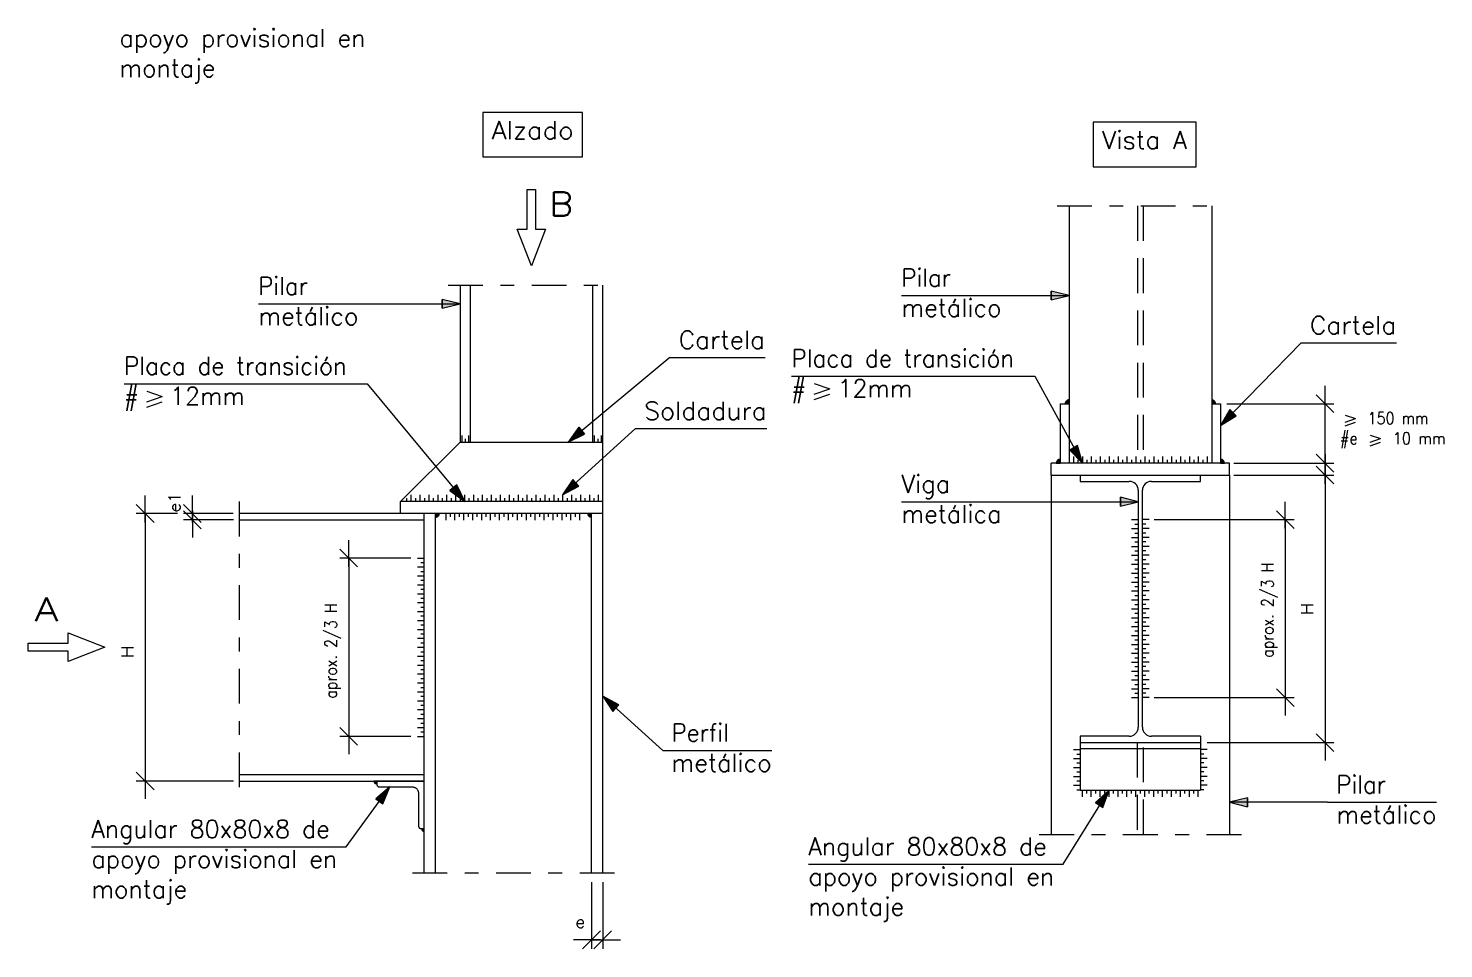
# Model space of a CAD drawing. Header units: inches. Extents: x 72863 to 72995, y 49095 to 49225.
# Drawn here: x 72877.95 to 72888.11, y 49110.22 to 49116.83 of the extents above; entities that cross this region are included whole.
import ezdxf
from ezdxf.enums import TextEntityAlignment as Align

# ---------------------------------------------------------------- set-up
doc = ezdxf.new("R2010")
doc.units = ezdxf.units.IN
doc.linetypes.add('DASHDOT', pattern=[0.5, 0.25, -0.125, 0, -0.125])
doc.linetypes.add('DASHED', pattern=[0.375, 0.25, -0.125])
for name, color, linetype, lineweight in [('0-CYPE0', 1, 'Continuous', 9), ('0-CYPE1', 2, 'Continuous', 9), ('0-CYPE2', 4, 'Continuous', 9)]:
    doc.layers.add(name, color=color, linetype=linetype, lineweight=lineweight)
doc.styles.add('CYPETXT', font='romans__.ttf', dxfattribs={"height": 0.2})

msp = doc.modelspace()

# ---------------------------------------------------------------- hatches: boundary and pattern name
at = {"layer": '0-CYPE1'}
h = msp.add_hatch(color=256, dxfattribs=at)
edge = h.paths.add_edge_path()
edge.add_line((72885.4201, 49114.1345), (72885.4201, 49114.1615))
edge.add_arc((72885.4201, 49114.1345), 0.027, 89.99996, 180.00004)
edge.add_line((72885.3931, 49114.1345), (72885.4201, 49114.1345))
h = msp.add_hatch(color=256, dxfattribs=at)
edge = h.paths.add_edge_path()
edge.add_line((72886.4441, 49114.1345), (72886.4711, 49114.1345))
edge.add_arc((72886.4441, 49114.1345), 0.027, 359.99996, 450.00004)
edge.add_line((72886.4441, 49114.1615), (72886.4441, 49114.1345))
h = msp.add_hatch(color=256, dxfattribs=at)
edge = h.paths.add_edge_path()
edge.add_line((72885.3561, 49113.7079), (72885.3561, 49113.7349))
edge.add_arc((72885.3561, 49113.7079), 0.027, 89.99996, 180.00004)
edge.add_line((72885.3291, 49113.7079), (72885.3561, 49113.7079))
h = msp.add_hatch(color=256, dxfattribs=at)
edge = h.paths.add_edge_path()
edge.add_line((72886.5081, 49113.7079), (72886.5351, 49113.7079))
edge.add_arc((72886.5081, 49113.7079), 0.027, 359.99996, 450.00004)
edge.add_line((72886.5081, 49113.7349), (72886.5081, 49113.7079))
h = msp.add_hatch(color=256, dxfattribs=at)
edge = h.paths.add_edge_path()
edge.add_line((72880.8751, 49113.347), (72880.8751, 49113.32))
edge.add_arc((72880.8751, 49113.347), 0.027, 270.00448, 360.00457)
edge.add_line((72880.9021, 49113.347), (72880.8751, 49113.347))
h = msp.add_hatch(color=256, dxfattribs=at)
edge = h.paths.add_edge_path()
edge.add_line((72881.993, 49113.347), (72881.966, 49113.347))
edge.add_arc((72881.993, 49113.347), 0.027, 179.99996, 270.00004)
edge.add_line((72881.993, 49113.32), (72881.993, 49113.347))
h = msp.add_hatch(color=256, dxfattribs=at)
edge = h.paths.add_edge_path()
edge.add_line((72880.4509, 49111.427), (72880.432, 49111.427))
edge.add_arc((72880.4509, 49111.427), 0.0189, 180.00641, 270.0065)
edge.add_line((72880.4509, 49111.4081), (72880.4509, 49111.427))
h = msp.add_hatch(color=256, dxfattribs=at)
edge = h.paths.add_edge_path()
edge.add_line((72880.794, 49111.0835), (72880.7751, 49111.0835))
edge.add_arc((72880.794, 49111.0835), 0.0189, 179.99996, 270.00004)
edge.add_line((72880.794, 49111.0646), (72880.794, 49111.0835))
at = {"layer": '0-CYPE2'}
for points in [[(72885.2921, 49114.8786), (72885.4201, 49114.9106), (72885.2921, 49114.9426)], [(72880.922, 49114.8189), (72881.05, 49114.8509), (72880.922, 49114.8829)], [(72886.5745, 49114.0917), (72886.5081, 49113.9776), (72886.6204, 49114.047)], [(72881.9034, 49113.9654), (72881.8254, 49113.859), (72881.9443, 49113.9161)], [(72885.426, 49113.8016), (72885.5162, 49113.7079), (72885.4816, 49113.8332)], [(72881.8594, 49113.5901), (72881.7862, 49113.4803), (72881.9024, 49113.5428)], [(72880.9779, 49113.5106), (72881.0841, 49113.4323), (72881.0272, 49113.5513)], [(72885.789, 49113.3993), (72885.917, 49113.4313), (72885.789, 49113.4633)], [(72882.1903, 49111.9742), (72882.074, 49112.0366), (72882.1473, 49111.9268)], [(72880.4967, 49111.2622), (72880.5466, 49111.3843), (72880.4451, 49111.3)], [(72885.6638, 49111.2369), (72885.7081, 49111.3612), (72885.6106, 49111.2724)], [(72886.7001, 49111.3061), (72886.5721, 49111.2741), (72886.7001, 49111.2421)]]:
    msp.add_hatch(color=256, dxfattribs=at).paths.add_polyline_path(points)

# ---------------------------------------------------------------- linework, layer by layer
at = {"layer": '0-CYPE0', "linetype": 'DASHED'}
for p, q in [((72885.9108, 49115.5536), (72885.9108, 49113.7079)), ((72885.9535, 49115.5536), (72885.9535, 49113.7079)), ((72885.9087, 49111.7025), (72885.9087, 49111.0431)), ((72885.9556, 49111.0431), (72885.9556, 49111.7025))]:
    msp.add_line(p, q, dxfattribs=at)
at = {"layer": '0-CYPE1', "linetype": 'DASHDOT'}
for p, q in [((72885.3348, 49115.5536), (72886.5295, 49115.5536)), ((72880.9647, 49114.9856), (72882.1594, 49114.9856)), ((72879.4661, 49113.4323), (72879.4661, 49111.3416)), ((72885.2068, 49111.0431), (72886.6575, 49111.0431)), ((72880.7087, 49110.7675), (72882.1594, 49110.7675))]:
    msp.add_line(p, q, dxfattribs=at)
at = {"layer": '0-CYPE1'}
for p, q in [((72884.2177, 49114.9106), (72884.9998, 49114.9106)), ((72884.9998, 49114.9106), (72885.4201, 49114.9106)), ((72879.6028, 49114.8509), (72880.3849, 49114.8509)), ((72880.3849, 49114.8509), (72881.05, 49114.8509)), ((72887.085, 49114.5699), (72886.5081, 49113.9776)), ((72887.085, 49114.5699), (72887.7692, 49114.5699)), ((72882.5552, 49114.465), (72881.8254, 49113.859)), ((72882.5552, 49114.465), (72883.2393, 49114.465)), ((72883.4286, 49114.3321), (72885.1746, 49114.3321)), ((72885.1746, 49114.3321), (72885.5162, 49113.7079)), ((72878.639, 49114.2777), (72880.3849, 49114.2777)), ((72878.8022, 49114.2249), (72878.9135, 49114.1865)), ((72878.8022, 49114.1481), (72878.9135, 49114.1865)), ((72880.3849, 49114.2777), (72881.0841, 49113.4323)), ((72883.5918, 49114.2793), (72883.7032, 49114.2409)), ((72883.5918, 49114.2025), (72883.7032, 49114.2409)), ((72883.5918, 49114.1641), (72883.7032, 49114.2025)), ((72887.1935, 49114.1985), (72887.3215, 49114.0705)), ((72887.2575, 49114.0705), (72887.2575, 49114.2625)), ((72878.8022, 49114.1097), (72878.9135, 49114.1481)), ((72885.3931, 49114.1345), (72885.4201, 49114.1345)), ((72885.4201, 49114.1345), (72885.4201, 49114.1615)), ((72886.4441, 49114.1615), (72886.4441, 49114.1345)), ((72886.4441, 49114.1345), (72886.4711, 49114.1345)), ((72886.5527, 49114.1345), (72887.3215, 49114.1345)), ((72887.2575, 49113.7079), (72887.2575, 49114.1345)), ((72887.4013, 49114.0532), (72887.4755, 49114.0276)), ((72887.4013, 49114.002), (72887.4755, 49114.0276)), ((72887.4013, 49113.9764), (72887.4755, 49114.002)), ((72881.0623, 49113.907), (72881.0623, 49113.859)), ((72881.0864, 49113.883), (72881.0864, 49113.859)), ((72881.1106, 49113.907), (72881.1106, 49113.859)), ((72882.3082, 49113.9552), (72881.7862, 49113.4803)), ((72882.0138, 49113.907), (72882.0138, 49113.859)), ((72882.0379, 49113.883), (72882.0379, 49113.859)), ((72882.062, 49113.907), (72882.062, 49113.859)), ((72882.3082, 49113.9552), (72883.2516, 49113.9552)), ((72887.5805, 49113.9092), (72887.6547, 49113.8836)), ((72887.5805, 49113.858), (72887.6547, 49113.8836)), ((72887.5805, 49113.8324), (72887.6547, 49113.858)), ((72885.3291, 49113.7079), (72885.3561, 49113.7079)), ((72885.3561, 49113.7079), (72885.3561, 49113.7349)), ((72885.4521, 49113.7559), (72885.4521, 49113.7079)), ((72885.4841, 49113.7319), (72885.4841, 49113.7079)), ((72885.5161, 49113.7559), (72885.5161, 49113.7079)), ((72885.5481, 49113.7319), (72885.5481, 49113.7079)), ((72885.5801, 49113.7559), (72885.5801, 49113.7079)), ((72885.6121, 49113.7319), (72885.6121, 49113.7079)), ((72885.6441, 49113.7559), (72885.6441, 49113.7079)), ((72885.6761, 49113.7319), (72885.6761, 49113.7079)), ((72885.7081, 49113.7559), (72885.7081, 49113.7079)), ((72885.7401, 49113.7319), (72885.7401, 49113.7079)), ((72885.7721, 49113.7559), (72885.7721, 49113.7079)), ((72885.8041, 49113.7319), (72885.8041, 49113.7079)), ((72885.8361, 49113.7559), (72885.8361, 49113.7079)), ((72885.8681, 49113.7319), (72885.8681, 49113.7079)), ((72885.9001, 49113.7559), (72885.9001, 49113.7079)), ((72885.9321, 49113.7319), (72885.9321, 49113.7079)), ((72885.9641, 49113.7559), (72885.9641, 49113.7079)), ((72885.9961, 49113.7319), (72885.9961, 49113.7079)), ((72886.0281, 49113.7559), (72886.0281, 49113.7079)), ((72886.0601, 49113.7319), (72886.0601, 49113.7079)), ((72886.0921, 49113.7559), (72886.0921, 49113.7079)), ((72886.1241, 49113.7319), (72886.1241, 49113.7079)), ((72886.1561, 49113.7559), (72886.1561, 49113.7079)), ((72886.1881, 49113.7319), (72886.1881, 49113.7079)), ((72886.2201, 49113.7559), (72886.2201, 49113.7079)), ((72886.2521, 49113.7319), (72886.2521, 49113.7079)), ((72886.2841, 49113.7559), (72886.2841, 49113.7079)), ((72886.3161, 49113.7319), (72886.3161, 49113.7079)), ((72886.3481, 49113.7559), (72886.3481, 49113.7079)), ((72886.3801, 49113.7319), (72886.3801, 49113.7079)), ((72886.4121, 49113.7559), (72886.4121, 49113.7079)), ((72886.5081, 49113.7349), (72886.5081, 49113.7079)), ((72886.5081, 49113.7079), (72886.5351, 49113.7079)), ((72886.6022, 49113.7079), (72887.3215, 49113.7079)), ((72887.1935, 49113.7719), (72887.3215, 49113.6439)), ((72887.1935, 49113.6865), (72887.3215, 49113.5585)), ((72887.2575, 49113.7719), (72887.2575, 49113.5799)), ((72887.2575, 49113.5585), (72887.2575, 49113.7505)), ((72886.6022, 49113.6225), (72887.3215, 49113.6225)), ((72887.2575, 49113.6225), (72887.2575, 49111.7025)), ((72878.7913, 49113.283), (72878.7913, 49113.475)), ((72879.1293, 49113.283), (72879.1293, 49113.475)), ((72880.6982, 49113.4803), (72880.6982, 49113.4323)), ((72880.7622, 49113.4803), (72880.7622, 49113.4323)), ((72880.8262, 49113.4803), (72880.8262, 49113.4323)), ((72880.8902, 49113.4803), (72880.8902, 49113.4323)), ((72880.9542, 49113.4803), (72880.9542, 49113.4323)), ((72881.0182, 49113.4803), (72881.0182, 49113.4323)), ((72881.0822, 49113.4803), (72881.0822, 49113.4323)), ((72881.1462, 49113.4803), (72881.1462, 49113.4323)), ((72881.2102, 49113.4803), (72881.2102, 49113.4323)), ((72881.2742, 49113.4803), (72881.2742, 49113.4323)), ((72881.3382, 49113.4803), (72881.3382, 49113.4323)), ((72881.4022, 49113.4803), (72881.4022, 49113.4323)), ((72881.4662, 49113.4803), (72881.4662, 49113.4323)), ((72881.5302, 49113.4803), (72881.5302, 49113.4323)), ((72881.5942, 49113.4803), (72881.5942, 49113.4323)), ((72881.6582, 49113.4803), (72881.6582, 49113.4323)), ((72881.7222, 49113.4803), (72881.7222, 49113.4323)), ((72881.7862, 49113.4803), (72881.7862, 49113.4323)), ((72881.8502, 49113.4803), (72881.8502, 49113.4323)), ((72881.9142, 49113.4803), (72881.9142, 49113.4323)), ((72881.9782, 49113.4803), (72881.9782, 49113.4323)), ((72882.0422, 49113.4803), (72882.0422, 49113.4323)), ((72878.7273, 49113.411), (72878.8553, 49113.283)), ((72879.0653, 49113.411), (72879.1933, 49113.283)), ((72880.6662, 49113.4563), (72880.6662, 49113.4323)), ((72880.7302, 49113.4563), (72880.7302, 49113.4323)), ((72880.7942, 49113.4563), (72880.7942, 49113.4323)), ((72880.8582, 49113.4563), (72880.8582, 49113.4323)), ((72880.9222, 49113.4563), (72880.9222, 49113.4323)), ((72880.9862, 49113.4563), (72880.9862, 49113.4323)), ((72881.0502, 49113.4563), (72881.0502, 49113.4323)), ((72881.1142, 49113.4563), (72881.1142, 49113.4323)), ((72881.1782, 49113.4563), (72881.1782, 49113.4323)), ((72881.2422, 49113.4563), (72881.2422, 49113.4323)), ((72881.3062, 49113.4563), (72881.3062, 49113.4323)), ((72881.3702, 49113.4563), (72881.3702, 49113.4323)), ((72881.4342, 49113.4563), (72881.4342, 49113.4323)), ((72881.4982, 49113.4563), (72881.4982, 49113.4323)), ((72881.5622, 49113.4563), (72881.5622, 49113.4323)), ((72881.6262, 49113.4563), (72881.6262, 49113.4323)), ((72881.6902, 49113.4563), (72881.6902, 49113.4323)), ((72881.7542, 49113.4563), (72881.7542, 49113.4323)), ((72881.8182, 49113.4563), (72881.8182, 49113.4323)), ((72881.8822, 49113.4563), (72881.8822, 49113.4323)), ((72881.9462, 49113.4563), (72881.9462, 49113.4323)), ((72882.0102, 49113.4563), (72882.0102, 49113.4323)), ((72884.2177, 49113.4313), (72884.9998, 49113.4313)), ((72884.9998, 49113.4313), (72885.917, 49113.4313)), ((72886.9722, 49113.2385), (72886.9722, 49113.4305)), ((72879.0227, 49113.347), (72878.7273, 49113.347)), ((72878.7913, 49113.347), (72878.7913, 49111.427)), ((72879.0653, 49113.3653), (72879.1933, 49113.2373)), ((72879.4213, 49113.347), (72879.0653, 49113.347)), ((72879.4235, 49113.3013), (72879.0653, 49113.3013)), ((72879.1293, 49113.3653), (72879.1293, 49113.1733)), ((72879.1293, 49113.347), (72879.1293, 49113.3013)), ((72880.8751, 49113.347), (72880.8751, 49113.32)), ((72880.9021, 49113.347), (72880.8751, 49113.347)), ((72880.95, 49113.299), (72880.95, 49113.347)), ((72880.982, 49113.323), (72880.982, 49113.347)), ((72881.014, 49113.299), (72881.014, 49113.347)), ((72881.046, 49113.323), (72881.046, 49113.347)), ((72881.078, 49113.299), (72881.078, 49113.347)), ((72881.11, 49113.323), (72881.11, 49113.347)), ((72881.142, 49113.299), (72881.142, 49113.347)), ((72881.174, 49113.323), (72881.174, 49113.347)), ((72881.206, 49113.299), (72881.206, 49113.347)), ((72881.238, 49113.323), (72881.238, 49113.347)), ((72881.27, 49113.299), (72881.27, 49113.347)), ((72881.302, 49113.323), (72881.302, 49113.347)), ((72881.334, 49113.299), (72881.334, 49113.347)), ((72881.366, 49113.323), (72881.366, 49113.347)), ((72881.398, 49113.299), (72881.398, 49113.347)), ((72881.43, 49113.323), (72881.43, 49113.347)), ((72881.462, 49113.299), (72881.462, 49113.347)), ((72881.494, 49113.323), (72881.494, 49113.347)), ((72881.526, 49113.299), (72881.526, 49113.347)), ((72881.558, 49113.323), (72881.558, 49113.347)), ((72881.59, 49113.299), (72881.59, 49113.347)), ((72881.622, 49113.323), (72881.622, 49113.347)), ((72881.654, 49113.299), (72881.654, 49113.347)), ((72881.686, 49113.323), (72881.686, 49113.347)), ((72881.718, 49113.299), (72881.718, 49113.347)), ((72881.75, 49113.323), (72881.75, 49113.347)), ((72881.782, 49113.299), (72881.782, 49113.347)), ((72881.814, 49113.323), (72881.814, 49113.347)), ((72881.846, 49113.299), (72881.846, 49113.347)), ((72881.878, 49113.323), (72881.878, 49113.347)), ((72881.91, 49113.299), (72881.91, 49113.347)), ((72881.993, 49113.347), (72881.966, 49113.347)), ((72881.993, 49113.32), (72881.993, 49113.347)), ((72885.869, 49113.3025), (72885.917, 49113.3025)), ((72885.9953, 49113.3025), (72885.9473, 49113.3025)), ((72886.0318, 49113.3025), (72887.0362, 49113.3025)), ((72886.9082, 49113.3665), (72887.0362, 49113.2385)), ((72886.9722, 49113.3025), (72886.9722, 49112.0253)), ((72885.869, 49113.2385), (72885.917, 49113.2385)), ((72885.869, 49113.1745), (72885.917, 49113.1745)), ((72885.893, 49113.2705), (72885.917, 49113.2705)), ((72885.893, 49113.2065), (72885.917, 49113.2065)), ((72885.9713, 49113.2705), (72885.9473, 49113.2705)), ((72885.9953, 49113.2385), (72885.9473, 49113.2385)), ((72885.9713, 49113.2065), (72885.9473, 49113.2065)), ((72885.9953, 49113.1745), (72885.9473, 49113.1745)), ((72880.1874, 49113.091), (72880.3154, 49112.963)), ((72880.2514, 49112.963), (72880.2514, 49113.155)), ((72885.869, 49113.1105), (72885.917, 49113.1105)), ((72885.893, 49113.1425), (72885.917, 49113.1425)), ((72885.893, 49113.0785), (72885.917, 49113.0785)), ((72885.9713, 49113.1425), (72885.9473, 49113.1425)), ((72885.9953, 49113.1105), (72885.9473, 49113.1105)), ((72885.9713, 49113.0785), (72885.9473, 49113.0785)), ((72880.696, 49113.027), (72880.1874, 49113.027)), ((72880.2514, 49113.027), (72880.2514, 49111.747)), ((72880.746, 49113.027), (72880.794, 49113.027)), ((72880.77, 49112.995), (72880.794, 49112.995)), ((72885.869, 49113.0465), (72885.917, 49113.0465)), ((72885.869, 49112.9825), (72885.917, 49112.9825)), ((72885.893, 49113.0145), (72885.917, 49113.0145)), ((72885.9953, 49113.0465), (72885.9473, 49113.0465)), ((72885.9713, 49113.0145), (72885.9473, 49113.0145)), ((72885.9953, 49112.9825), (72885.9473, 49112.9825)), ((72880.746, 49112.963), (72880.794, 49112.963)), ((72880.746, 49112.899), (72880.794, 49112.899)), ((72880.77, 49112.931), (72880.794, 49112.931)), ((72880.77, 49112.867), (72880.794, 49112.867)), ((72885.869, 49112.9185), (72885.917, 49112.9185)), ((72885.893, 49112.9505), (72885.917, 49112.9505)), ((72885.893, 49112.8865), (72885.917, 49112.8865)), ((72885.9713, 49112.9505), (72885.9473, 49112.9505)), ((72885.9953, 49112.9185), (72885.9473, 49112.9185)), ((72885.9713, 49112.8865), (72885.9473, 49112.8865)), ((72880.746, 49112.835), (72880.794, 49112.835)), ((72880.746, 49112.771), (72880.794, 49112.771)), ((72880.77, 49112.803), (72880.794, 49112.803)), ((72885.869, 49112.8545), (72885.917, 49112.8545)), ((72885.869, 49112.7905), (72885.917, 49112.7905)), ((72885.893, 49112.8225), (72885.917, 49112.8225)), ((72885.9953, 49112.8545), (72885.9473, 49112.8545)), ((72885.9713, 49112.8225), (72885.9473, 49112.8225)), ((72885.9953, 49112.7905), (72885.9473, 49112.7905)), ((72880.746, 49112.707), (72880.794, 49112.707)), ((72880.77, 49112.739), (72880.794, 49112.739)), ((72880.77, 49112.675), (72880.794, 49112.675)), ((72885.869, 49112.7265), (72885.917, 49112.7265)), ((72885.869, 49112.6625), (72885.917, 49112.6625)), ((72885.893, 49112.7585), (72885.917, 49112.7585)), ((72885.893, 49112.6945), (72885.917, 49112.6945)), ((72885.9713, 49112.7585), (72885.9473, 49112.7585)), ((72885.9953, 49112.7265), (72885.9473, 49112.7265)), ((72885.9713, 49112.6945), (72885.9473, 49112.6945)), ((72885.9953, 49112.6625), (72885.9473, 49112.6625)), ((72880.746, 49112.643), (72880.794, 49112.643)), ((72880.746, 49112.579), (72880.794, 49112.579)), ((72880.77, 49112.611), (72880.794, 49112.611)), ((72885.869, 49112.5985), (72885.917, 49112.5985)), ((72885.893, 49112.6305), (72885.917, 49112.6305)), ((72885.893, 49112.5665), (72885.917, 49112.5665)), ((72885.9713, 49112.6305), (72885.9473, 49112.6305)), ((72885.9953, 49112.5985), (72885.9473, 49112.5985)), ((72885.9713, 49112.5665), (72885.9473, 49112.5665)), ((72880.746, 49112.515), (72880.794, 49112.515)), ((72880.77, 49112.547), (72880.794, 49112.547)), ((72880.77, 49112.483), (72880.794, 49112.483)), ((72885.869, 49112.5355), (72885.917, 49112.5355)), ((72885.869, 49112.4715), (72885.917, 49112.4715)), ((72885.893, 49112.5035), (72885.917, 49112.5035)), ((72885.9953, 49112.5355), (72885.9473, 49112.5355)), ((72885.9713, 49112.5035), (72885.9473, 49112.5035)), ((72885.9953, 49112.4715), (72885.9473, 49112.4715)), ((72880.746, 49112.451), (72880.794, 49112.451)), ((72880.746, 49112.387), (72880.794, 49112.387)), ((72880.77, 49112.419), (72880.794, 49112.419)), ((72885.869, 49112.4075), (72885.917, 49112.4075)), ((72885.893, 49112.4395), (72885.917, 49112.4395)), ((72885.893, 49112.3755), (72885.917, 49112.3755)), ((72885.9713, 49112.4395), (72885.9473, 49112.4395)), ((72885.9953, 49112.4075), (72885.9473, 49112.4075)), ((72885.9713, 49112.3755), (72885.9473, 49112.3755)), ((72880.746, 49112.323), (72880.794, 49112.323)), ((72880.746, 49112.259), (72880.794, 49112.259)), ((72880.77, 49112.355), (72880.794, 49112.355)), ((72880.77, 49112.291), (72880.794, 49112.291)), ((72885.869, 49112.3435), (72885.917, 49112.3435)), ((72885.869, 49112.2795), (72885.917, 49112.2795)), ((72885.893, 49112.3115), (72885.917, 49112.3115)), ((72885.9953, 49112.3435), (72885.9473, 49112.3435)), ((72885.9713, 49112.3115), (72885.9473, 49112.3115)), ((72885.9953, 49112.2795), (72885.9473, 49112.2795)), ((72880.746, 49112.195), (72880.794, 49112.195)), ((72880.77, 49112.227), (72880.794, 49112.227)), ((72880.77, 49112.163), (72880.794, 49112.163)), ((72885.869, 49112.2155), (72885.917, 49112.2155)), ((72885.893, 49112.2475), (72885.917, 49112.2475)), ((72885.893, 49112.1835), (72885.917, 49112.1835)), ((72885.9713, 49112.2475), (72885.9473, 49112.2475)), ((72885.9953, 49112.2155), (72885.9473, 49112.2155)), ((72885.9713, 49112.1835), (72885.9473, 49112.1835)), ((72880.746, 49112.131), (72880.794, 49112.131)), ((72880.746, 49112.067), (72880.794, 49112.067)), ((72880.77, 49112.099), (72880.794, 49112.099)), ((72885.869, 49112.1524), (72885.917, 49112.1524)), ((72885.869, 49112.0884), (72885.917, 49112.0884)), ((72885.893, 49112.1204), (72885.917, 49112.1204)), ((72885.893, 49112.0564), (72885.917, 49112.0564)), ((72885.9953, 49112.1524), (72885.9473, 49112.1524)), ((72885.9713, 49112.1204), (72885.9473, 49112.1204)), ((72885.9953, 49112.0884), (72885.9473, 49112.0884)), ((72885.9713, 49112.0564), (72885.9473, 49112.0564)), ((72886.9082, 49112.0893), (72887.0362, 49111.9613)), ((72886.9722, 49112.0893), (72886.9722, 49111.8973)), ((72880.746, 49112.003), (72880.794, 49112.003)), ((72880.77, 49112.035), (72880.794, 49112.035)), ((72880.77, 49111.971), (72880.794, 49111.971)), ((72882.074, 49112.0366), (72882.5045, 49111.6456)), ((72885.869, 49112.0253), (72885.917, 49112.0253)), ((72885.9953, 49112.0253), (72885.9473, 49112.0253)), ((72886.0318, 49112.0253), (72887.0362, 49112.0253)), ((72880.746, 49111.939), (72880.794, 49111.939)), ((72880.746, 49111.875), (72880.794, 49111.875)), ((72880.77, 49111.907), (72880.794, 49111.907)), ((72880.1874, 49111.811), (72880.3154, 49111.683)), ((72880.2514, 49111.811), (72880.2514, 49111.619)), ((72880.746, 49111.811), (72880.794, 49111.811)), ((72880.77, 49111.843), (72880.794, 49111.843)), ((72880.77, 49111.779), (72880.794, 49111.779)), ((72887.1935, 49111.7665), (72887.3215, 49111.6385)), ((72887.2575, 49111.7665), (72887.2575, 49111.5745)), ((72880.696, 49111.747), (72880.1874, 49111.747)), ((72880.746, 49111.747), (72880.794, 49111.747)), ((72885.4521, 49111.6522), (72885.5001, 49111.6522)), ((72886.4121, 49111.6522), (72886.3641, 49111.6522)), ((72886.4118, 49111.7025), (72887.3215, 49111.7025)), ((72882.5045, 49111.6456), (72883.2866, 49111.6456)), ((72885.4521, 49111.5882), (72885.5001, 49111.5882)), ((72885.4761, 49111.6202), (72885.5001, 49111.6202)), ((72885.4761, 49111.5562), (72885.5001, 49111.5562)), ((72886.3881, 49111.6202), (72886.3641, 49111.6202)), ((72886.4121, 49111.5882), (72886.3641, 49111.5882)), ((72886.3881, 49111.5562), (72886.3641, 49111.5562)), ((72878.7273, 49111.491), (72878.8553, 49111.363)), ((72878.7913, 49111.491), (72878.7913, 49111.299)), ((72885.4521, 49111.5242), (72885.5001, 49111.5242)), ((72885.4521, 49111.4602), (72885.5001, 49111.4602)), ((72885.4761, 49111.4922), (72885.5001, 49111.4922)), ((72886.4121, 49111.5242), (72886.3641, 49111.5242)), ((72886.3881, 49111.4922), (72886.3641, 49111.4922)), ((72886.4121, 49111.4602), (72886.3641, 49111.4602)), ((72879.4235, 49111.427), (72878.7273, 49111.427)), ((72880.2334, 49110.955), (72880.5466, 49111.3843)), ((72880.4509, 49111.427), (72880.432, 49111.427)), ((72880.4509, 49111.4081), (72880.4509, 49111.427)), ((72885.3784, 49110.8297), (72885.7081, 49111.3612)), ((72885.4521, 49111.3962), (72885.5001, 49111.3962)), ((72885.4761, 49111.4282), (72885.5001, 49111.4282)), ((72885.4761, 49111.3642), (72885.5001, 49111.3642)), ((72885.5161, 49111.3132), (72885.5161, 49111.3612)), ((72885.5481, 49111.3372), (72885.5481, 49111.3612)), ((72885.5801, 49111.3132), (72885.5801, 49111.3612)), ((72885.6121, 49111.3372), (72885.6121, 49111.3612)), ((72885.6441, 49111.3132), (72885.6441, 49111.3612)), ((72885.6761, 49111.3372), (72885.6761, 49111.3612)), ((72885.7081, 49111.3132), (72885.7081, 49111.3612)), ((72885.7401, 49111.3372), (72885.7401, 49111.3612)), ((72885.7721, 49111.3132), (72885.7721, 49111.3612)), ((72885.8041, 49111.3372), (72885.8041, 49111.3612)), ((72885.8361, 49111.3132), (72885.8361, 49111.3612)), ((72885.8681, 49111.3372), (72885.8681, 49111.3612)), ((72885.9001, 49111.3132), (72885.9001, 49111.3612)), ((72885.9321, 49111.3372), (72885.9321, 49111.3612)), ((72885.9641, 49111.3132), (72885.9641, 49111.3612)), ((72885.9961, 49111.3372), (72885.9961, 49111.3612)), ((72886.0281, 49111.3132), (72886.0281, 49111.3612)), ((72886.0601, 49111.3372), (72886.0601, 49111.3612)), ((72886.0921, 49111.3132), (72886.0921, 49111.3612)), ((72886.1241, 49111.3372), (72886.1241, 49111.3612)), ((72886.1561, 49111.3132), (72886.1561, 49111.3612)), ((72886.1881, 49111.3372), (72886.1881, 49111.3612)), ((72886.2201, 49111.3132), (72886.2201, 49111.3612)), ((72886.2521, 49111.3372), (72886.2521, 49111.3612)), ((72886.2841, 49111.3132), (72886.2841, 49111.3612)), ((72886.3161, 49111.3372), (72886.3161, 49111.3612)), ((72886.3481, 49111.3132), (72886.3481, 49111.3612)), ((72886.3881, 49111.4282), (72886.3641, 49111.4282)), ((72886.4121, 49111.3962), (72886.3641, 49111.3962)), ((72886.3881, 49111.3642), (72886.3641, 49111.3642)), ((72887.2751, 49111.2741), (72886.5721, 49111.2741)), ((72887.2751, 49111.2741), (72888.0572, 49111.2741)), ((72880.794, 49111.0835), (72880.7751, 49111.0835)), ((72880.794, 49111.0646), (72880.794, 49111.0835)), ((72878.405, 49110.955), (72880.2334, 49110.955)), ((72883.5499, 49110.8297), (72885.3784, 49110.8297)), ((72881.993, 49110.7016), (72881.993, 49110.2238)), ((72882.074, 49110.7016), (72882.074, 49110.2238)), ((72881.929, 49110.2238), (72882.057, 49110.3518)), ((72882.01, 49110.2238), (72882.138, 49110.3518)), ((72882.057, 49110.2878), (72881.865, 49110.2878)), ((72881.993, 49110.2878), (72882.074, 49110.2878)), ((72882.01, 49110.2878), (72882.202, 49110.2878))]:
    msp.add_line(p, q, dxfattribs=at)
for points in [[(72881.2143, 49116.2245), (72881.2143, 49115.9045), (72881.9298, 49115.9045), (72881.9298, 49116.2245), (72881.2143, 49116.2245)], [(72885.593, 49116.1548), (72885.593, 49115.8348), (72886.3316, 49115.8348), (72886.3316, 49116.1548), (72885.593, 49116.1548)], [(72881.5328, 49115.6711), (72881.5913, 49115.6711), (72881.5913, 49115.386), (72881.6643, 49115.386), (72881.562, 49115.1228), (72881.4597, 49115.386), (72881.5328, 49115.386), (72881.5328, 49115.6711)], [(72877.9521, 49112.3578), (72877.9521, 49112.4162), (72878.2372, 49112.4162), (72878.2372, 49112.4893), (72878.5004, 49112.387), (72878.2372, 49112.2847), (72878.2372, 49112.3578), (72877.9521, 49112.3578)]]:
    msp.add_lwpolyline(points, close=True, dxfattribs=at)
for centre, radius, start, end in [((72885.4201, 49114.1345), 0.027, 89.99996, 180.00004), ((72886.4441, 49114.1345), 0.027, 359.99996, 90.00004), ((72885.3561, 49113.7079), 0.027, 89.99996, 180.00004), ((72886.5081, 49113.7079), 0.027, 359.99996, 90.00004), ((72880.8751, 49113.347), 0.027, 270.00448, 0.00457), ((72881.993, 49113.347), 0.027, 179.99996, 270.00004), ((72880.4509, 49111.427), 0.0189, 180.00641, 270.0065), ((72880.794, 49111.0835), 0.0189, 179.99996, 270.00004)]:
    msp.add_arc(centre, radius, start, end, dxfattribs=at)
for points in [[(72880.4509, 49111.3967), (72880.4541, 49111.3976), (72880.4509, 49111.4099)], [(72880.4509, 49111.3891), (72880.4601, 49111.3903), (72880.4509, 49111.3967), (72880.4541, 49111.3976)], [(72880.7562, 49111.0835), (72880.7573, 49111.0927), (72880.7638, 49111.0835), (72880.7646, 49111.0867)], [(72880.7638, 49111.0835), (72880.7646, 49111.0867), (72880.777, 49111.0835)]]:
    msp.add_solid(points, dxfattribs=at)
at = {"layer": '0-CYPE2'}
for p, q in [((72885.4201, 49115.5536), (72885.4201, 49113.7079)), ((72886.4441, 49115.5536), (72886.4441, 49113.7079)), ((72881.05, 49114.9856), (72881.05, 49113.859)), ((72881.1226, 49114.9856), (72881.1226, 49113.859)), ((72882.0015, 49114.9856), (72882.0015, 49113.859)), ((72882.074, 49110.7675), (72882.074, 49114.9856)), ((72885.3561, 49114.1345), (72885.4201, 49114.1345)), ((72885.3561, 49114.1345), (72885.3561, 49113.7079)), ((72886.4441, 49114.1345), (72886.5081, 49114.1345)), ((72886.5081, 49114.1345), (72886.5081, 49113.7079)), ((72881.05, 49113.859), (72882.074, 49113.859)), ((72885.2921, 49113.6225), (72885.2921, 49113.7079)), ((72886.5721, 49113.7079), (72885.2921, 49113.7079)), ((72885.9243, 49113.7079), (72885.9243, 49113.7079)), ((72886.5721, 49113.6225), (72886.5721, 49113.7079)), ((72885.2921, 49113.6225), (72886.5721, 49113.6225)), ((72885.2921, 49113.6225), (72885.2921, 49111.0431)), ((72886.0113, 49113.5769), (72886.3641, 49113.5769)), ((72886.3641, 49113.5769), (72886.3641, 49113.6225)), ((72886.5721, 49113.6225), (72886.5721, 49111.0431)), ((72885.917, 49113.5129), (72885.917, 49111.8122)), ((72885.9473, 49111.8122), (72885.9473, 49113.5129)), ((72882.074, 49113.4323), (72880.6234, 49113.4323)), ((72882.074, 49113.347), (72879.4661, 49113.347)), ((72879.4661, 49113.3013), (72880.794, 49113.3013)), ((72880.794, 49110.7675), (72880.794, 49113.347)), ((72880.8751, 49110.7675), (72880.8751, 49113.347)), ((72881.993, 49110.7675), (72881.993, 49113.347)), ((72885.853, 49111.7482), (72885.5001, 49111.7482)), ((72885.5001, 49111.7482), (72885.5001, 49111.3612)), ((72886.3641, 49111.7482), (72886.0113, 49111.7482)), ((72886.3641, 49111.7482), (72886.3641, 49111.3612)), ((72885.5001, 49111.7025), (72886.3641, 49111.7025)), ((72885.5001, 49111.6599), (72886.3641, 49111.6599)), ((72879.4661, 49111.4726), (72880.794, 49111.4726)), ((72879.4661, 49111.427), (72880.794, 49111.427)), ((72885.5001, 49111.3612), (72886.3641, 49111.3612)), ((72885.9563, 49111.3612), (72885.9563, 49111.3612))]:
    msp.add_line(p, q, dxfattribs=at)
for points in [[(72885.2921, 49114.8786), (72885.4201, 49114.9106), (72885.2921, 49114.9426)], [(72880.922, 49114.8189), (72881.05, 49114.8509), (72880.922, 49114.8829)], [(72886.5745, 49114.0917), (72886.5081, 49113.9776), (72886.6204, 49114.047)], [(72881.9034, 49113.9654), (72881.8254, 49113.859), (72881.9443, 49113.9161)], [(72885.426, 49113.8016), (72885.5162, 49113.7079), (72885.4816, 49113.8332)], [(72881.8594, 49113.5901), (72881.7862, 49113.4803), (72881.9024, 49113.5428)], [(72880.9779, 49113.5106), (72881.0841, 49113.4323), (72881.0272, 49113.5513)], [(72885.789, 49113.3993), (72885.917, 49113.4313), (72885.789, 49113.4633)], [(72882.1903, 49111.9742), (72882.074, 49112.0366), (72882.1473, 49111.9268)], [(72880.4967, 49111.2622), (72880.5466, 49111.3843), (72880.4451, 49111.3)], [(72880.7514, 49111.3416), (72880.7514, 49111.107), (72880.7515, 49111.105), (72880.7517, 49111.1031), (72880.7522, 49111.1011), (72880.7528, 49111.0993), (72880.7536, 49111.0975), (72880.7546, 49111.0958), (72880.7557, 49111.0941), (72880.7569, 49111.0926), (72880.7583, 49111.0912), (72880.7599, 49111.09), (72880.7615, 49111.0888), (72880.7632, 49111.0879), (72880.765, 49111.0871), (72880.7669, 49111.0865), (72880.7688, 49111.086), (72880.7707, 49111.0857), (72880.7727, 49111.0856), (72880.794, 49111.0856), (72880.794, 49111.427), (72880.4527, 49111.427), (72880.4527, 49111.4056), (72880.4528, 49111.4037), (72880.4531, 49111.4017), (72880.4535, 49111.3998), (72880.4542, 49111.3979), (72880.4549, 49111.3961), (72880.4559, 49111.3944), (72880.457, 49111.3928), (72880.4583, 49111.3913), (72880.4597, 49111.3899), (72880.4612, 49111.3886), (72880.4628, 49111.3875), (72880.4645, 49111.3866), (72880.4663, 49111.3858), (72880.4682, 49111.3851), (72880.4701, 49111.3847), (72880.4721, 49111.3844), (72880.474, 49111.3843), (72880.7087, 49111.3843), (72880.7126, 49111.3841), (72880.7166, 49111.3836), (72880.7204, 49111.3827), (72880.7241, 49111.3814), (72880.7277, 49111.3798), (72880.7312, 49111.3779), (72880.7344, 49111.3757), (72880.7375, 49111.3732), (72880.7402, 49111.3704), (72880.7428, 49111.3674), (72880.745, 49111.3641), (72880.7469, 49111.3607), (72880.7485, 49111.3571), (72880.7498, 49111.3533), (72880.7507, 49111.3495), (72880.7512, 49111.3456), (72880.7514, 49111.3416)], [(72885.6638, 49111.2369), (72885.7081, 49111.3612), (72885.6106, 49111.2724)], [(72886.7001, 49111.3061), (72886.5721, 49111.2741), (72886.7001, 49111.2421)]]:
    msp.add_lwpolyline(points, close=True, dxfattribs=at)
for points in [[(72885.2921, 49114.8786), (72885.2921, 49114.9426)], [(72880.922, 49114.8189), (72880.922, 49114.8829)], [(72886.5745, 49114.0917), (72886.6204, 49114.047)], [(72881.9034, 49113.9654), (72881.9443, 49113.9161)], [(72880.6234, 49113.347), (72880.6234, 49113.4323), (72881.05, 49113.859)], [(72885.426, 49113.8016), (72885.4816, 49113.8332)], [(72881.8594, 49113.5901), (72881.9024, 49113.5428)], [(72885.5001, 49113.6225), (72885.5001, 49113.5769), (72885.853, 49113.5769)], [(72880.9779, 49113.5106), (72881.0272, 49113.5513)], [(72885.789, 49113.3993), (72885.789, 49113.4633)], [(72882.1903, 49111.9742), (72882.1473, 49111.9268)], [(72880.4967, 49111.2622), (72880.4451, 49111.3)], [(72885.6638, 49111.2369), (72885.6106, 49111.2724)], [(72886.7001, 49111.3061), (72886.7001, 49111.2421)]]:
    msp.add_lwpolyline(points, dxfattribs=at)
for centre, start, end in [((72885.853, 49113.5129), 0, 89.99998), ((72886.0113, 49113.5129), 89.99998, 180.00002), ((72885.853, 49111.8122), 270, 359.99998), ((72886.0113, 49111.8122), 180.00002, 270)]:
    msp.add_arc(centre, 0.064, start, end, dxfattribs=at)

# ---------------------------------------------------------------- texts
at = {"layer": '0-CYPE1', "style": 'CYPETXT'}
for s, height, width, p, p2 in [('apoyo provisional en', 0.128, 0.847948, (72878.6073, 49116.6938), (72880.3718, 49116.6938)), ('montaje', 0.128, 0.875631, (72878.6073, 49116.4778), (72879.2946, 49116.4778)), ('Alzado', 0.128, 0.948538, (72881.2783, 49116.0325), (72881.8658, 49116.0325)), ('Vista A', 0.128, 0.871646, (72885.657, 49115.9628), (72886.2676, 49115.9628)), ('B', 0.1707, 0.838142, (72881.69, 49115.4825), (72881.8615, 49115.4825)), ('Pilar ', 0.128, 0.782978, (72884.2177, 49114.9746), (72884.6555, 49114.9746)), ('Pilar ', 0.128, 0.782978, (72879.6028, 49114.9149), (72880.0406, 49114.9149)), ('metálico', 0.128, 0.878077, (72879.6028, 49114.6989), (72880.3209, 49114.6989)), ('metálico', 0.128, 0.878077, (72884.2177, 49114.7586), (72884.9358, 49114.7586)), ('Cartela', 0.128, 0.877659, (72887.149, 49114.6339), (72887.7692, 49114.6339)), ('Cartela', 0.128, 0.877659, (72882.6192, 49114.529), (72883.2393, 49114.529)), ('Placa de transición ', 0.128, 0.805992, (72883.4286, 49114.3961), (72885.1106, 49114.3961)), ('Placa de transición ', 0.128, 0.805992, (72878.639, 49114.3417), (72880.3209, 49114.3417)), ('#', 0.128, 0.831261, (72883.4286, 49114.1801), (72883.5362, 49114.1801)), ('12mm', 0.128, 0.875911, (72883.7589, 49114.1801), (72884.2965, 49114.1801)), ('#', 0.128, 0.831261, (72878.639, 49114.1257), (72878.7465, 49114.1257)), ('12mm', 0.128, 0.875911, (72878.9692, 49114.1257), (72879.5068, 49114.1257)), ('Soldadura', 0.128, 0.916642, (72882.3722, 49114.0192), (72883.2516, 49114.0192)), (' 150 mm ', 0.08533, 0.716744, (72887.5126, 49113.9871), (72888.0502, 49113.9871)), ('#e ', 0.08533, 0.726574, (72887.3641, 49113.8431), (72887.5433, 49113.8431)), (' 10 mm', 0.08533, 0.739433, (72887.6918, 49113.8431), (72888.1219, 49113.8431)), ('Viga ', 0.128, 0.831907, (72884.2177, 49113.4953), (72884.6555, 49113.4953)), ('metálica', 0.128, 0.878077, (72884.2177, 49113.2793), (72884.9358, 49113.2793)), ('A', 0.1707, 1.156168, (72877.9971, 49112.5736), (72878.1686, 49112.5736)), ('Perfil ', 0.128, 0.785555, (72882.5685, 49111.7096), (72883.0619, 49111.7096)), ('metálico', 0.128, 0.878077, (72882.5685, 49111.4936), (72883.2866, 49111.4936)), ('Pilar ', 0.128, 0.782978, (72887.3391, 49111.3381), (72887.7768, 49111.3381)), ('metálico', 0.128, 0.878077, (72887.3391, 49111.1221), (72888.0572, 49111.1221)), ('Angular 80x80x8 de', 0.128, 0.844047, (72878.405, 49111.019), (72880.1157, 49111.019)), ('apoyo provisional en', 0.128, 0.847948, (72878.405, 49110.803), (72880.1694, 49110.803)), ('Angular 80x80x8 de', 0.128, 0.844047, (72883.5499, 49110.8937), (72885.2607, 49110.8937)), ('apoyo provisional en', 0.128, 0.847948, (72883.5499, 49110.6777), (72885.3144, 49110.6777)), ('montaje', 0.128, 0.875631, (72878.405, 49110.587), (72879.0923, 49110.587)), ('montaje', 0.128, 0.875631, (72883.5499, 49110.4617), (72884.2373, 49110.4617)), ('e', 0.0853, 0.966349, (72881.8771, 49110.3731), (72881.9488, 49110.3731))]:
    msp.add_text(s, height=height, dxfattribs=dict(at, width=width)).set_placement(p, p2, align=Align.FIT)
for s, height, width, p, p2 in [('e1', 0.08533, 0.916802, (72879.044, 49113.3553), (72879.044, 49113.4987)), ('aprox. 2/3 H ', 0.085333, 0.728509, (72886.8869, 49112.3125), (72886.8869, 49113.0473)), ('aprox. 2/3 H ', 0.085333, 0.728509, (72880.1661, 49112.0196), (72880.1661, 49112.7543)), ('H', 0.0853, 0.977847, (72887.1721, 49112.6165), (72887.1721, 49112.7086)), ('H', 0.0853, 0.977847, (72878.7059, 49112.3089), (72878.7059, 49112.4011))]:
    msp.add_text(s, height=height, rotation=90, dxfattribs=dict(at, width=width)).set_placement(p, p2, align=Align.FIT)

doc.saveas('drawing.dxf')
